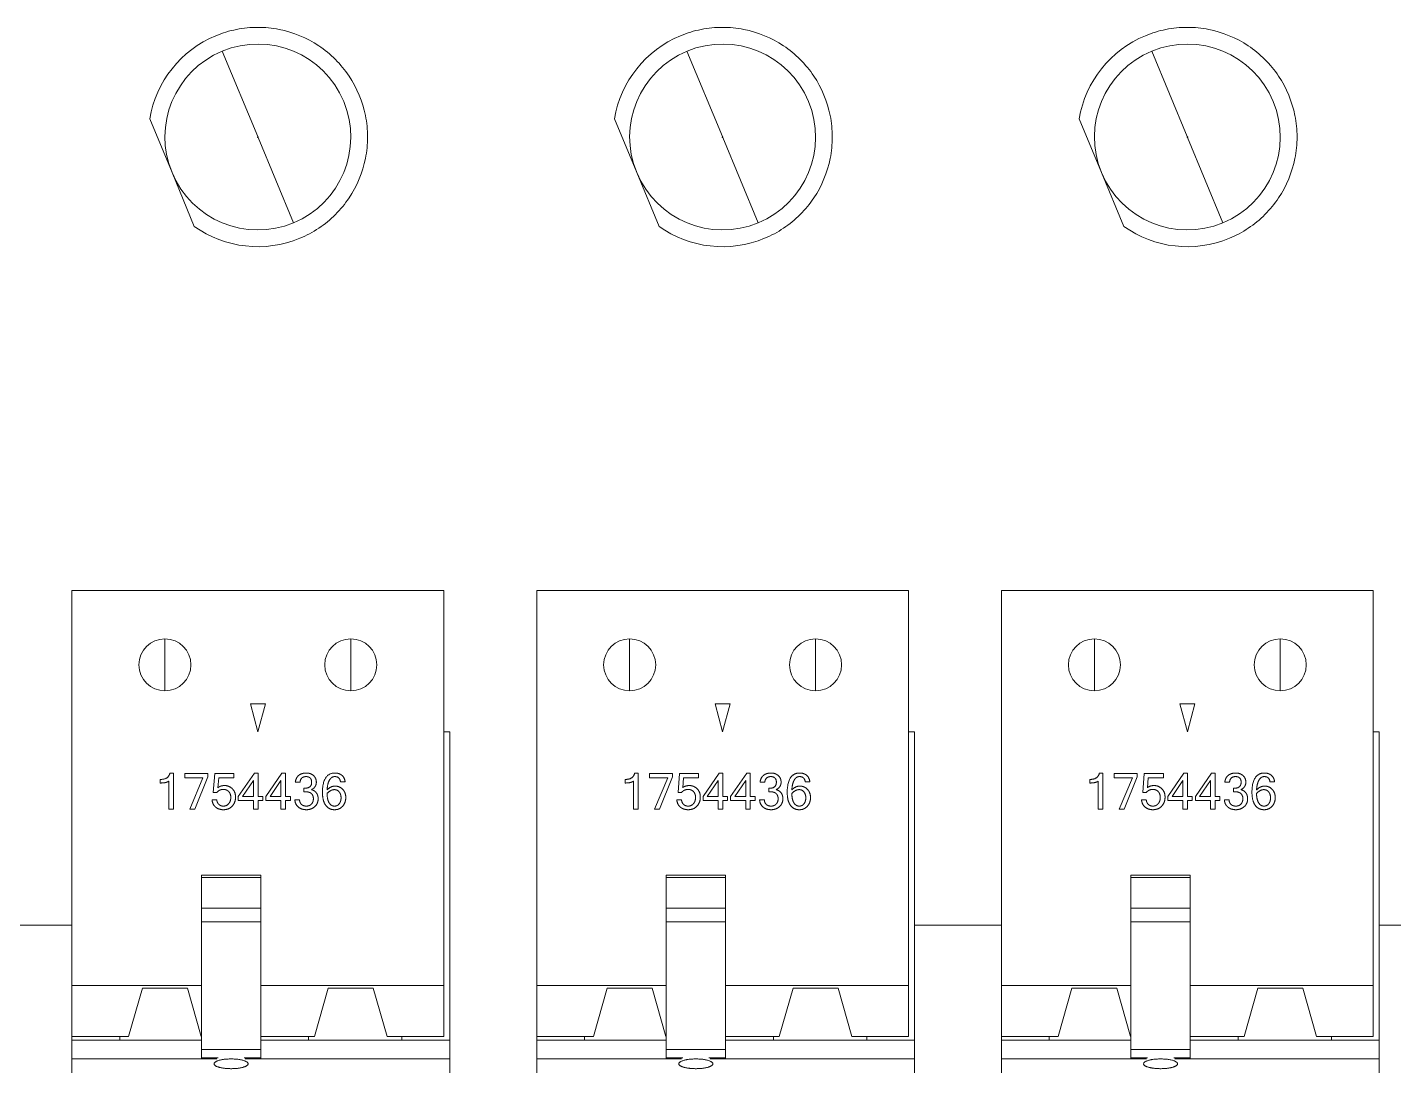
# Model space of a CAD drawing. Header units: millimetres. Extents: x -118 to 1430, y 370 to 1370.
# Drawn here: x 906.69 to 943.44, y 463 to 491.12 of the extents above; entities that cross this region are included whole.
import ezdxf

# ---------------------------------------------------------------- set-up
doc = ezdxf.new("R2010")
doc.units = ezdxf.units.MM
doc.layers.add('TANGENT EDGES', color=7, linetype='Continuous', lineweight=0)
doc.layers.add('VISIBLE', color=7, linetype='Continuous', lineweight=0)

msp = doc.modelspace()

# ---------------------------------------------------------------- linework, layer by layer
at = {"layer": 'TANGENT EDGES'}
for p, q in [((912.886, 488.177), (911.932, 490.477)), ((925.386, 488.177), (924.432, 490.477)), ((937.886, 488.177), (936.932, 490.477)), ((913.848, 485.858), (912.894, 488.158)), ((926.348, 485.858), (925.394, 488.158)), ((938.848, 485.858), (937.894, 488.158)), ((910.39, 474.67), (910.39, 473.27)), ((915.39, 473.27), (915.39, 474.67)), ((922.89, 474.67), (922.89, 473.27)), ((927.89, 473.27), (927.89, 474.67)), ((935.39, 474.67), (935.39, 473.27)), ((940.39, 473.27), (940.39, 474.67)), ((912.97, 468.246), (911.37, 468.246)), ((925.47, 468.246), (923.87, 468.246)), ((937.97, 468.246), (936.37, 468.246)), ((912.97, 467.425), (911.37, 467.425)), ((925.47, 467.425), (923.87, 467.425)), ((937.97, 467.425), (936.37, 467.425)), ((911.818, 463.402), (911.37, 463.402)), ((912.97, 463.402), (912.522, 463.402)), ((924.318, 463.402), (923.87, 463.402)), ((925.47, 463.402), (925.022, 463.402)), ((936.818, 463.402), (936.37, 463.402)), ((937.97, 463.402), (937.522, 463.402))]:
    msp.add_line(p, q, dxfattribs=at)
for centre, radius, start, end in [((912.89, 488.167), 0.01, 112.5227, 292.5227), ((912.89, 488.167), 0.01, 292.5227, 112.5227), ((925.39, 488.167), 0.01, 112.5227, 292.5227), ((925.39, 488.167), 0.01, 292.5227, 112.5227), ((937.89, 488.167), 0.01, 112.5227, 292.5227), ((937.89, 488.167), 0.01, 292.5227, 112.5227), ((910.39, 473.97), 0.7, 90, 270), ((910.39, 473.97), 0.7, 270, 90), ((915.39, 473.97), 0.7, 90, 270), ((915.39, 473.97), 0.7, 270, 90), ((922.89, 473.97), 0.7, 90, 270), ((922.89, 473.97), 0.7, 270, 90), ((927.89, 473.97), 0.7, 90, 270), ((927.89, 473.97), 0.7, 270, 90), ((935.39, 473.97), 0.7, 90, 270), ((935.39, 473.97), 0.7, 270, 90), ((940.39, 473.97), 0.7, 90, 270), ((940.39, 473.97), 0.7, 270, 90)]:
    msp.add_arc(centre, radius, start, end, dxfattribs=at)
at = {"layer": 'VISIBLE'}
for p, q in [((909.981, 488.656), (910.581, 487.21)), ((922.481, 488.656), (923.081, 487.21)), ((934.981, 488.656), (935.581, 487.21)), ((910.581, 487.21), (911.18, 485.763)), ((923.081, 487.21), (923.68, 485.763)), ((935.581, 487.21), (936.18, 485.763)), ((907.89, 475.97), (907.89, 466.97)), ((907.89, 475.97), (917.89, 475.97)), ((917.89, 475.97), (917.89, 466.97)), ((920.39, 475.97), (920.39, 466.97)), ((920.39, 475.97), (930.39, 475.97)), ((930.39, 475.97), (930.39, 466.97)), ((932.89, 475.97), (932.89, 466.97)), ((932.89, 475.97), (942.89, 475.97)), ((942.89, 475.97), (942.89, 466.97)), ((913.091, 472.92), (912.689, 472.92)), ((912.689, 472.92), (912.89, 472.17)), ((913.091, 472.92), (912.89, 472.17)), ((925.591, 472.92), (925.189, 472.92)), ((925.189, 472.92), (925.39, 472.17)), ((925.591, 472.92), (925.39, 472.17)), ((938.091, 472.92), (937.689, 472.92)), ((937.689, 472.92), (937.89, 472.17)), ((938.091, 472.92), (937.89, 472.17)), ((917.89, 472.17), (918.05, 472.17)), ((918.05, 463.87), (918.05, 472.17)), ((930.39, 472.17), (930.55, 472.17)), ((930.55, 463.87), (930.55, 472.17)), ((942.89, 472.17), (943.05, 472.17)), ((943.05, 463.87), (943.05, 472.17)), ((910.266, 470.791), (910.266, 470.887)), ((910.495, 470.09), (910.495, 470.841)), ((910.524, 471.06), (910.618, 471.06)), ((910.618, 471.06), (910.618, 470.09)), ((910.923, 470.931), (910.923, 471.044)), ((910.923, 471.044), (911.541, 471.044)), ((911.413, 470.931), (910.923, 470.931)), ((911.057, 470.09), (911.413, 470.931)), ((911.541, 470.958), (911.194, 470.09)), ((911.541, 471.044), (911.541, 470.958)), ((911.692, 470.54), (911.732, 471.044)), ((911.732, 471.044), (912.244, 471.044)), ((911.837, 470.931), (911.816, 470.666)), ((912.244, 470.931), (911.837, 470.931)), ((912.244, 471.044), (912.244, 470.931)), ((912.363, 470.426), (912.798, 471.056)), ((912.771, 470.863), (912.478, 470.426)), ((912.771, 470.426), (912.771, 470.863)), ((912.798, 471.056), (912.894, 471.056)), ((912.894, 471.056), (912.894, 470.426)), ((913.105, 470.426), (913.539, 471.056)), ((913.512, 470.863), (913.219, 470.426)), ((913.512, 470.426), (913.512, 470.863)), ((913.539, 471.056), (913.635, 471.056)), ((913.635, 471.056), (913.635, 470.426)), ((914.024, 470.812), (913.897, 470.812)), ((915.237, 470.823), (915.111, 470.823)), ((922.766, 470.791), (922.766, 470.887)), ((922.995, 470.09), (922.995, 470.841)), ((923.024, 471.06), (923.118, 471.06)), ((923.118, 471.06), (923.118, 470.09)), ((923.423, 470.931), (923.423, 471.044)), ((923.423, 471.044), (924.041, 471.044)), ((923.913, 470.931), (923.423, 470.931)), ((923.557, 470.09), (923.913, 470.931)), ((924.041, 470.958), (923.694, 470.09)), ((924.041, 471.044), (924.041, 470.958)), ((924.192, 470.54), (924.232, 471.044)), ((924.232, 471.044), (924.744, 471.044)), ((924.337, 470.931), (924.316, 470.666)), ((924.744, 470.931), (924.337, 470.931)), ((924.744, 471.044), (924.744, 470.931)), ((924.863, 470.426), (925.298, 471.056)), ((925.271, 470.863), (924.978, 470.426)), ((925.271, 470.426), (925.271, 470.863)), ((925.298, 471.056), (925.394, 471.056)), ((925.394, 471.056), (925.394, 470.426)), ((925.605, 470.426), (926.039, 471.056)), ((926.012, 470.863), (925.719, 470.426)), ((926.012, 470.426), (926.012, 470.863)), ((926.039, 471.056), (926.135, 471.056)), ((926.135, 471.056), (926.135, 470.426)), ((926.524, 470.812), (926.397, 470.812)), ((927.737, 470.823), (927.611, 470.823)), ((935.266, 470.791), (935.266, 470.887)), ((935.495, 470.09), (935.495, 470.841)), ((935.524, 471.06), (935.618, 471.06)), ((935.618, 471.06), (935.618, 470.09)), ((935.923, 470.931), (935.923, 471.044)), ((935.923, 471.044), (936.541, 471.044)), ((936.413, 470.931), (935.923, 470.931)), ((936.057, 470.09), (936.413, 470.931)), ((936.541, 470.958), (936.194, 470.09)), ((936.541, 471.044), (936.541, 470.958)), ((936.692, 470.54), (936.732, 471.044)), ((936.732, 471.044), (937.244, 471.044)), ((936.837, 470.931), (936.816, 470.666)), ((937.244, 470.931), (936.837, 470.931)), ((937.244, 471.044), (937.244, 470.931)), ((937.363, 470.426), (937.798, 471.056)), ((937.771, 470.863), (937.478, 470.426)), ((937.771, 470.426), (937.771, 470.863)), ((937.798, 471.056), (937.894, 471.056)), ((937.894, 471.056), (937.894, 470.426)), ((938.105, 470.426), (938.539, 471.056)), ((938.512, 470.863), (938.219, 470.426)), ((938.512, 470.426), (938.512, 470.863)), ((938.539, 471.056), (938.635, 471.056)), ((938.635, 471.056), (938.635, 470.426)), ((939.024, 470.812), (938.897, 470.812)), ((940.237, 470.823), (940.111, 470.823)), ((911.788, 470.54), (911.692, 470.54)), ((912.363, 470.318), (912.363, 470.426)), ((912.478, 470.426), (912.771, 470.426)), ((912.894, 470.426), (913.023, 470.426)), ((913.023, 470.426), (913.023, 470.318)), ((913.105, 470.318), (913.105, 470.426)), ((913.219, 470.426), (913.512, 470.426)), ((913.635, 470.426), (913.764, 470.426)), ((913.764, 470.426), (913.764, 470.318)), ((914.129, 470.555), (914.129, 470.651)), ((914.129, 470.651), (914.157, 470.651)), ((914.176, 470.555), (914.129, 470.555)), ((924.288, 470.54), (924.192, 470.54)), ((924.863, 470.318), (924.863, 470.426)), ((924.978, 470.426), (925.271, 470.426)), ((925.394, 470.426), (925.523, 470.426)), ((925.523, 470.426), (925.523, 470.318)), ((925.605, 470.318), (925.605, 470.426)), ((925.719, 470.426), (926.012, 470.426)), ((926.135, 470.426), (926.264, 470.426)), ((926.264, 470.426), (926.264, 470.318)), ((926.629, 470.555), (926.629, 470.651)), ((926.629, 470.651), (926.657, 470.651)), ((926.676, 470.555), (926.629, 470.555)), ((936.788, 470.54), (936.692, 470.54)), ((937.363, 470.318), (937.363, 470.426)), ((937.478, 470.426), (937.771, 470.426)), ((937.894, 470.426), (938.023, 470.426)), ((938.023, 470.426), (938.023, 470.318)), ((938.105, 470.318), (938.105, 470.426)), ((938.219, 470.426), (938.512, 470.426)), ((938.635, 470.426), (938.764, 470.426)), ((938.764, 470.426), (938.764, 470.318)), ((939.129, 470.555), (939.129, 470.651)), ((939.129, 470.651), (939.157, 470.651)), ((939.176, 470.555), (939.129, 470.555)), ((910.618, 470.09), (910.495, 470.09)), ((911.194, 470.09), (911.057, 470.09)), ((911.657, 470.34), (911.784, 470.34)), ((912.771, 470.318), (912.363, 470.318)), ((912.771, 470.09), (912.771, 470.318)), ((912.894, 470.09), (912.771, 470.09)), ((912.894, 470.318), (912.894, 470.09)), ((913.023, 470.318), (912.894, 470.318)), ((913.512, 470.318), (913.105, 470.318)), ((913.512, 470.09), (913.512, 470.318)), ((913.635, 470.09), (913.512, 470.09)), ((913.764, 470.318), (913.635, 470.318)), ((913.635, 470.318), (913.635, 470.09)), ((913.885, 470.342), (914.012, 470.342)), ((923.118, 470.09), (922.995, 470.09)), ((923.694, 470.09), (923.557, 470.09)), ((924.157, 470.34), (924.284, 470.34)), ((925.271, 470.318), (924.863, 470.318)), ((925.271, 470.09), (925.271, 470.318)), ((925.394, 470.09), (925.271, 470.09)), ((925.394, 470.318), (925.394, 470.09)), ((925.523, 470.318), (925.394, 470.318)), ((926.012, 470.318), (925.605, 470.318)), ((926.012, 470.09), (926.012, 470.318)), ((926.135, 470.09), (926.012, 470.09)), ((926.264, 470.318), (926.135, 470.318)), ((926.135, 470.318), (926.135, 470.09)), ((926.385, 470.342), (926.512, 470.342)), ((935.618, 470.09), (935.495, 470.09)), ((936.194, 470.09), (936.057, 470.09)), ((936.657, 470.34), (936.784, 470.34)), ((937.771, 470.318), (937.363, 470.318)), ((937.771, 470.09), (937.771, 470.318)), ((937.894, 470.09), (937.771, 470.09)), ((937.894, 470.318), (937.894, 470.09)), ((938.023, 470.318), (937.894, 470.318)), ((938.512, 470.318), (938.105, 470.318)), ((938.512, 470.09), (938.512, 470.318)), ((938.635, 470.09), (938.512, 470.09)), ((938.764, 470.318), (938.635, 470.318)), ((938.635, 470.318), (938.635, 470.09)), ((938.885, 470.342), (939.012, 470.342)), ((912.97, 468.31), (911.37, 468.31)), ((911.37, 468.31), (911.37, 468.246)), ((911.37, 468.246), (911.37, 467.425)), ((912.97, 468.31), (912.97, 468.246)), ((912.97, 468.246), (912.97, 467.425)), ((925.47, 468.31), (923.87, 468.31)), ((923.87, 468.31), (923.87, 468.246)), ((923.87, 468.246), (923.87, 467.425)), ((925.47, 468.31), (925.47, 468.246)), ((925.47, 468.246), (925.47, 467.425)), ((937.97, 468.31), (936.37, 468.31)), ((936.37, 468.31), (936.37, 468.246)), ((936.37, 468.246), (936.37, 467.425)), ((937.97, 468.31), (937.97, 468.246)), ((937.97, 468.246), (937.97, 467.425)), ((911.37, 467.055), (911.37, 467.425)), ((912.97, 467.055), (912.97, 467.425)), ((923.87, 467.055), (923.87, 467.425)), ((925.47, 467.055), (925.47, 467.425)), ((936.37, 467.055), (936.37, 467.425)), ((937.97, 467.055), (937.97, 467.425)), ((907.89, 466.97), (905.55, 466.97)), ((907.89, 466.97), (907.89, 465.344)), ((912.97, 467.055), (911.37, 467.055)), ((911.37, 463.627), (911.37, 467.055)), ((912.97, 463.627), (912.97, 467.055)), ((917.89, 466.97), (917.89, 465.344)), ((920.39, 466.97), (920.39, 465.344)), ((925.47, 467.055), (923.87, 467.055)), ((923.87, 463.627), (923.87, 467.055)), ((925.47, 463.627), (925.47, 467.055)), ((930.39, 466.97), (930.39, 465.344)), ((930.55, 466.97), (932.89, 466.97)), ((932.89, 466.97), (932.89, 465.344)), ((937.97, 467.055), (936.37, 467.055)), ((936.37, 463.627), (936.37, 467.055)), ((937.97, 463.627), (937.97, 467.055)), ((942.89, 466.97), (942.89, 465.344)), ((945.39, 466.97), (943.05, 466.97)), ((911.37, 465.344), (907.89, 465.344)), ((907.89, 465.344), (907.89, 463.97)), ((909.785, 465.27), (909.415, 463.97)), ((910.995, 465.27), (909.785, 465.27)), ((911.365, 463.97), (910.995, 465.27)), ((917.89, 465.344), (912.97, 465.344)), ((914.785, 465.27), (914.415, 463.97)), ((915.995, 465.27), (914.785, 465.27)), ((915.995, 465.27), (916.365, 463.97)), ((917.89, 465.344), (917.89, 463.97)), ((923.87, 465.344), (920.39, 465.344)), ((920.39, 465.344), (920.39, 463.97)), ((922.285, 465.27), (921.915, 463.97)), ((923.495, 465.27), (922.285, 465.27)), ((923.865, 463.97), (923.495, 465.27)), ((930.39, 465.344), (925.47, 465.344)), ((927.285, 465.27), (926.915, 463.97)), ((928.495, 465.27), (927.285, 465.27)), ((928.495, 465.27), (928.865, 463.97)), ((930.39, 465.344), (930.39, 463.97)), ((936.37, 465.344), (932.89, 465.344)), ((932.89, 465.344), (932.89, 463.97)), ((934.785, 465.27), (934.415, 463.97)), ((935.995, 465.27), (934.785, 465.27)), ((936.365, 463.97), (935.995, 465.27)), ((942.89, 465.344), (937.97, 465.344)), ((939.785, 465.27), (939.415, 463.97)), ((940.995, 465.27), (939.785, 465.27)), ((940.995, 465.27), (941.365, 463.97)), ((942.89, 465.344), (942.89, 463.97)), ((907.89, 463.97), (909.415, 463.97)), ((907.89, 463.97), (907.89, 463.87)), ((907.89, 463.87), (907.89, 463.37)), ((907.89, 463.87), (909.175, 463.87)), ((909.175, 463.97), (909.175, 463.87)), ((911.37, 463.87), (909.175, 463.87)), ((911.365, 463.97), (911.37, 463.97)), ((912.97, 463.97), (914.415, 463.97)), ((912.97, 463.87), (914.255, 463.87)), ((914.255, 463.87), (914.255, 463.97)), ((916.765, 463.87), (914.255, 463.87)), ((916.365, 463.97), (917.89, 463.97)), ((916.765, 463.87), (916.765, 463.97)), ((916.765, 463.87), (918.05, 463.87)), ((918.05, 463.37), (918.05, 463.87)), ((920.39, 463.97), (921.915, 463.97)), ((920.39, 463.97), (920.39, 463.87)), ((920.39, 463.87), (920.39, 463.37)), ((920.39, 463.87), (921.675, 463.87)), ((921.675, 463.97), (921.675, 463.87)), ((923.87, 463.87), (921.675, 463.87)), ((923.865, 463.97), (923.87, 463.97)), ((925.47, 463.97), (926.915, 463.97)), ((925.47, 463.87), (926.755, 463.87)), ((926.755, 463.87), (926.755, 463.97)), ((929.265, 463.87), (926.755, 463.87)), ((928.865, 463.97), (930.39, 463.97)), ((929.265, 463.87), (929.265, 463.97)), ((929.265, 463.87), (930.55, 463.87)), ((930.55, 463.37), (930.55, 463.87)), ((932.89, 463.97), (934.415, 463.97)), ((932.89, 463.97), (932.89, 463.87)), ((932.89, 463.87), (932.89, 463.37)), ((932.89, 463.87), (934.175, 463.87)), ((934.175, 463.97), (934.175, 463.87)), ((936.37, 463.87), (934.175, 463.87)), ((936.365, 463.97), (936.37, 463.97)), ((937.97, 463.97), (939.415, 463.97)), ((937.97, 463.87), (939.255, 463.87)), ((939.255, 463.87), (939.255, 463.97)), ((941.765, 463.87), (939.255, 463.87)), ((941.365, 463.97), (942.89, 463.97)), ((941.765, 463.87), (941.765, 463.97)), ((941.765, 463.87), (943.05, 463.87)), ((943.05, 463.37), (943.05, 463.87)), ((912.97, 463.627), (911.37, 463.627)), ((911.37, 463.627), (911.37, 463.402)), ((912.97, 463.627), (912.97, 463.402)), ((925.47, 463.627), (923.87, 463.627)), ((923.87, 463.627), (923.87, 463.402)), ((925.47, 463.627), (925.47, 463.402)), ((937.97, 463.627), (936.37, 463.627)), ((936.37, 463.627), (936.37, 463.402)), ((937.97, 463.627), (937.97, 463.402)), ((907.89, 463.37), (911.788, 463.37)), ((907.89, 463.37), (907.89, 463)), ((911.37, 463.37), (911.37, 463.402)), ((912.551, 463.37), (918.05, 463.37)), ((912.97, 463.37), (912.97, 463.402)), ((918.05, 463), (918.05, 463.37)), ((920.39, 463.37), (924.288, 463.37)), ((920.39, 463.37), (920.39, 463)), ((923.87, 463.37), (923.87, 463.402)), ((925.051, 463.37), (930.55, 463.37)), ((925.47, 463.37), (925.47, 463.402)), ((930.55, 463), (930.55, 463.37)), ((932.89, 463.37), (936.788, 463.37)), ((932.89, 463.37), (932.89, 463)), ((936.37, 463.37), (936.37, 463.402)), ((937.551, 463.37), (943.05, 463.37)), ((937.97, 463.37), (937.97, 463.402)), ((943.05, 463), (943.05, 463.37))]:
    msp.add_line(p, q, dxfattribs=at)
for centre, radius, start, end in [((912.89, 488.167), 2.95, 101.2727, 112.5227), ((912.89, 488.167), 2.95, 90.0227, 101.2727), ((912.89, 488.167), 2.95, 78.7727, 90.0227), ((912.89, 488.167), 2.95, 56.2727, 78.7727), ((925.39, 488.167), 2.95, 101.2727, 112.5227), ((925.39, 488.167), 2.95, 90.0227, 101.2727), ((925.39, 488.167), 2.95, 78.7727, 90.0227), ((925.39, 488.167), 2.95, 56.2727, 78.7727), ((937.89, 488.167), 2.95, 101.2727, 112.5227), ((937.89, 488.167), 2.95, 90.0227, 101.2727), ((937.89, 488.167), 2.95, 78.7727, 90.0227), ((937.89, 488.167), 2.95, 56.2727, 78.7727), ((912.89, 488.167), 2.95, 112.5227, 170.4589), ((912.89, 488.167), 2.5, 292.5227, 112.5227), ((912.89, 488.167), 2.95, 45.0227, 56.2727), ((925.39, 488.167), 2.95, 112.5227, 170.4589), ((925.39, 488.167), 2.5, 292.5227, 112.5227), ((925.39, 488.167), 2.95, 45.0227, 56.2727), ((937.89, 488.167), 2.95, 112.5227, 170.4589), ((937.89, 488.167), 2.5, 292.5227, 112.5227), ((937.89, 488.167), 2.95, 45.0227, 56.2727), ((912.89, 488.167), 2.5, 112.5227, 292.5227), ((912.89, 488.167), 2.95, 33.7727, 45.0227), ((925.39, 488.167), 2.5, 112.5227, 292.5227), ((925.39, 488.167), 2.95, 33.7727, 45.0227), ((937.89, 488.167), 2.5, 112.5227, 292.5227), ((937.89, 488.167), 2.95, 33.7727, 45.0227), ((912.89, 488.167), 2.95, 11.2727, 33.7727), ((925.39, 488.167), 2.95, 11.2727, 33.7727), ((937.89, 488.167), 2.95, 11.2727, 33.7727), ((912.89, 488.167), 2.95, 0.0227, 11.2727), ((925.39, 488.167), 2.95, 0.0227, 11.2727), ((937.89, 488.167), 2.95, 0.0227, 11.2727), ((912.89, 488.167), 2.95, 348.7727, 0.0227), ((925.39, 488.167), 2.95, 348.7727, 0.0227), ((937.89, 488.167), 2.95, 348.7727, 0.0227), ((912.89, 488.167), 2.95, 326.2727, 348.7727), ((925.39, 488.167), 2.95, 326.2727, 348.7727), ((937.89, 488.167), 2.95, 326.2727, 348.7727), ((912.89, 488.167), 2.95, 315.0227, 326.2727), ((925.39, 488.167), 2.95, 315.0227, 326.2727), ((937.89, 488.167), 2.95, 315.0227, 326.2727), ((912.89, 488.167), 2.95, 303.7727, 315.0227), ((925.39, 488.167), 2.95, 303.7727, 315.0227), ((937.89, 488.167), 2.95, 303.7727, 315.0227), ((912.89, 488.167), 2.95, 234.5865, 292.5227), ((912.89, 488.167), 2.95, 292.5227, 303.7727), ((925.39, 488.167), 2.95, 234.5865, 292.5227), ((925.39, 488.167), 2.95, 292.5227, 303.7727), ((937.89, 488.167), 2.95, 234.5865, 292.5227), ((937.89, 488.167), 2.95, 292.5227, 303.7727)]:
    msp.add_arc(centre, radius, start, end, dxfattribs=at)
for points in [[(910.266, 470.887), (910.49, 470.887), (910.524, 471.06)], [(910.495, 470.841), (910.421, 470.791), (910.266, 470.791)], [(913.897, 470.812), (913.911, 470.933), (913.99, 470.997)], [(913.99, 470.997), (914.069, 471.06), (914.184, 471.06)], [(914.186, 470.964), (914.041, 470.964), (914.024, 470.812)], [(914.157, 470.651), (914.336, 470.651), (914.336, 470.815)], [(914.184, 471.06), (914.311, 471.06), (914.387, 470.991)], [(914.297, 470.926), (914.257, 470.964), (914.186, 470.964)], [(914.336, 470.815), (914.336, 470.887), (914.297, 470.926)], [(914.387, 470.991), (914.463, 470.922), (914.463, 470.812)], [(914.463, 470.812), (914.463, 470.751), (914.43, 470.697)], [(914.628, 470.536), (914.628, 471.06), (914.965, 471.06)], [(914.816, 470.871), (914.762, 470.779), (914.752, 470.605)], [(914.959, 470.964), (914.871, 470.964), (914.816, 470.871)], [(915.111, 470.823), (915.095, 470.964), (914.959, 470.964)], [(914.965, 471.06), (915.072, 471.06), (915.147, 471)], [(915.147, 471), (915.221, 470.941), (915.237, 470.823)], [(922.766, 470.887), (922.99, 470.887), (923.024, 471.06)], [(922.995, 470.841), (922.921, 470.791), (922.766, 470.791)], [(926.397, 470.812), (926.411, 470.933), (926.49, 470.997)], [(926.49, 470.997), (926.569, 471.06), (926.684, 471.06)], [(926.686, 470.964), (926.541, 470.964), (926.524, 470.812)], [(926.657, 470.651), (926.836, 470.651), (926.836, 470.815)], [(926.684, 471.06), (926.811, 471.06), (926.887, 470.991)], [(926.797, 470.926), (926.757, 470.964), (926.686, 470.964)], [(926.836, 470.815), (926.836, 470.887), (926.797, 470.926)], [(926.887, 470.991), (926.963, 470.922), (926.963, 470.812)], [(926.963, 470.812), (926.963, 470.751), (926.93, 470.697)], [(927.128, 470.536), (927.128, 471.06), (927.465, 471.06)], [(927.316, 470.871), (927.262, 470.779), (927.252, 470.605)], [(927.459, 470.964), (927.371, 470.964), (927.316, 470.871)], [(927.611, 470.823), (927.595, 470.964), (927.459, 470.964)], [(927.465, 471.06), (927.572, 471.06), (927.647, 471)], [(927.647, 471), (927.721, 470.941), (927.737, 470.823)], [(935.266, 470.887), (935.49, 470.887), (935.524, 471.06)], [(935.495, 470.841), (935.421, 470.791), (935.266, 470.791)], [(938.897, 470.812), (938.911, 470.933), (938.99, 470.997)], [(938.99, 470.997), (939.069, 471.06), (939.184, 471.06)], [(939.186, 470.964), (939.041, 470.964), (939.024, 470.812)], [(939.157, 470.651), (939.336, 470.651), (939.336, 470.815)], [(939.184, 471.06), (939.311, 471.06), (939.387, 470.991)], [(939.297, 470.926), (939.257, 470.964), (939.186, 470.964)], [(939.336, 470.815), (939.336, 470.887), (939.297, 470.926)], [(939.387, 470.991), (939.463, 470.922), (939.463, 470.812)], [(939.463, 470.812), (939.463, 470.751), (939.43, 470.697)], [(939.628, 470.536), (939.628, 471.06), (939.965, 471.06)], [(939.816, 470.871), (939.762, 470.779), (939.752, 470.605)], [(939.959, 470.964), (939.871, 470.964), (939.816, 470.871)], [(940.111, 470.823), (940.095, 470.964), (939.959, 470.964)], [(939.965, 471.06), (940.072, 471.06), (940.147, 471)], [(940.147, 471), (940.221, 470.941), (940.237, 470.823)], [(911.961, 470.619), (911.859, 470.619), (911.788, 470.54)], [(911.816, 470.666), (911.887, 470.723), (911.993, 470.723)], [(912.106, 470.561), (912.05, 470.619), (911.961, 470.619)], [(911.993, 470.723), (912.112, 470.723), (912.201, 470.639)], [(912.162, 470.403), (912.162, 470.503), (912.106, 470.561)], [(912.107, 470.237), (912.162, 470.304), (912.162, 470.403)], [(912.201, 470.639), (912.29, 470.554), (912.29, 470.414)], [(912.29, 470.414), (912.29, 470.267), (912.201, 470.17)], [(914.33, 470.507), (914.277, 470.555), (914.176, 470.555)], [(914.43, 470.697), (914.397, 470.642), (914.329, 470.614)], [(914.329, 470.614), (914.416, 470.591), (914.464, 470.525)], [(914.383, 470.368), (914.383, 470.458), (914.33, 470.507)], [(914.464, 470.525), (914.511, 470.459), (914.511, 470.371)], [(914.714, 470.193), (914.628, 470.312), (914.628, 470.536)], [(914.948, 470.613), (914.847, 470.613), (914.751, 470.51)], [(914.751, 470.51), (914.754, 470.345), (914.808, 470.258)], [(914.752, 470.605), (914.847, 470.708), (914.969, 470.708)], [(915.078, 470.551), (915.029, 470.613), (914.948, 470.613)], [(914.969, 470.708), (915.089, 470.708), (915.171, 470.621)], [(915.127, 470.392), (915.127, 470.489), (915.078, 470.551)], [(915.171, 470.621), (915.254, 470.534), (915.254, 470.4)], [(915.254, 470.4), (915.254, 470.264), (915.172, 470.169)], [(924.461, 470.619), (924.359, 470.619), (924.288, 470.54)], [(924.316, 470.666), (924.387, 470.723), (924.493, 470.723)], [(924.606, 470.561), (924.55, 470.619), (924.461, 470.619)], [(924.493, 470.723), (924.612, 470.723), (924.701, 470.639)], [(924.662, 470.403), (924.662, 470.503), (924.606, 470.561)], [(924.607, 470.237), (924.662, 470.304), (924.662, 470.403)], [(924.701, 470.639), (924.79, 470.554), (924.79, 470.414)], [(924.79, 470.414), (924.79, 470.267), (924.701, 470.17)], [(926.83, 470.507), (926.777, 470.555), (926.676, 470.555)], [(926.93, 470.697), (926.897, 470.642), (926.829, 470.614)], [(926.829, 470.614), (926.916, 470.591), (926.964, 470.525)], [(926.883, 470.368), (926.883, 470.458), (926.83, 470.507)], [(926.964, 470.525), (927.011, 470.459), (927.011, 470.371)], [(927.214, 470.193), (927.128, 470.312), (927.128, 470.536)], [(927.448, 470.613), (927.347, 470.613), (927.251, 470.51)], [(927.251, 470.51), (927.254, 470.345), (927.308, 470.258)], [(927.252, 470.605), (927.347, 470.708), (927.469, 470.708)], [(927.578, 470.551), (927.529, 470.613), (927.448, 470.613)], [(927.469, 470.708), (927.589, 470.708), (927.671, 470.621)], [(927.627, 470.392), (927.627, 470.489), (927.578, 470.551)], [(927.671, 470.621), (927.754, 470.534), (927.754, 470.4)], [(927.754, 470.4), (927.754, 470.264), (927.672, 470.169)], [(936.961, 470.619), (936.859, 470.619), (936.788, 470.54)], [(936.816, 470.666), (936.887, 470.723), (936.993, 470.723)], [(937.106, 470.561), (937.05, 470.619), (936.961, 470.619)], [(936.993, 470.723), (937.112, 470.723), (937.201, 470.639)], [(937.162, 470.403), (937.162, 470.503), (937.106, 470.561)], [(937.107, 470.237), (937.162, 470.304), (937.162, 470.403)], [(937.201, 470.639), (937.29, 470.554), (937.29, 470.414)], [(937.29, 470.414), (937.29, 470.267), (937.201, 470.17)], [(939.33, 470.507), (939.277, 470.555), (939.176, 470.555)], [(939.43, 470.697), (939.397, 470.642), (939.329, 470.614)], [(939.329, 470.614), (939.416, 470.591), (939.464, 470.525)], [(939.383, 470.368), (939.383, 470.458), (939.33, 470.507)], [(939.464, 470.525), (939.511, 470.459), (939.511, 470.371)], [(939.714, 470.193), (939.628, 470.312), (939.628, 470.536)], [(939.948, 470.613), (939.847, 470.613), (939.751, 470.51)], [(939.751, 470.51), (939.754, 470.345), (939.808, 470.258)], [(939.752, 470.605), (939.847, 470.708), (939.969, 470.708)], [(940.078, 470.551), (940.029, 470.613), (939.948, 470.613)], [(939.969, 470.708), (940.089, 470.708), (940.171, 470.621)], [(940.127, 470.392), (940.127, 470.489), (940.078, 470.551)], [(940.171, 470.621), (940.254, 470.534), (940.254, 470.4)], [(940.254, 470.4), (940.254, 470.264), (940.172, 470.169)], [(911.757, 470.14), (911.671, 470.207), (911.657, 470.34)], [(911.964, 470.073), (911.843, 470.073), (911.757, 470.14)], [(911.784, 470.34), (911.795, 470.254), (911.844, 470.212)], [(911.844, 470.212), (911.894, 470.17), (911.964, 470.17)], [(911.964, 470.17), (912.052, 470.17), (912.107, 470.237)], [(912.201, 470.17), (912.111, 470.073), (911.964, 470.073)], [(913.976, 470.147), (913.891, 470.22), (913.885, 470.342)], [(914.195, 470.073), (914.061, 470.073), (913.976, 470.147)], [(914.012, 470.342), (914.012, 470.271), (914.059, 470.22)], [(914.059, 470.22), (914.107, 470.17), (914.195, 470.17)], [(914.195, 470.17), (914.281, 470.17), (914.332, 470.225)], [(914.42, 470.156), (914.33, 470.073), (914.195, 470.073)], [(914.332, 470.225), (914.383, 470.281), (914.383, 470.368)], [(914.511, 470.371), (914.511, 470.239), (914.42, 470.156)], [(914.955, 470.073), (914.8, 470.073), (914.714, 470.193)], [(914.808, 470.258), (914.861, 470.17), (914.952, 470.17)], [(914.952, 470.17), (915.031, 470.17), (915.079, 470.233)], [(915.172, 470.169), (915.09, 470.073), (914.955, 470.073)], [(915.079, 470.233), (915.127, 470.297), (915.127, 470.392)], [(924.257, 470.14), (924.171, 470.207), (924.157, 470.34)], [(924.464, 470.073), (924.343, 470.073), (924.257, 470.14)], [(924.284, 470.34), (924.295, 470.254), (924.344, 470.212)], [(924.344, 470.212), (924.394, 470.17), (924.464, 470.17)], [(924.464, 470.17), (924.552, 470.17), (924.607, 470.237)], [(924.701, 470.17), (924.611, 470.073), (924.464, 470.073)], [(926.476, 470.147), (926.391, 470.22), (926.385, 470.342)], [(926.695, 470.073), (926.561, 470.073), (926.476, 470.147)], [(926.512, 470.342), (926.512, 470.271), (926.559, 470.22)], [(926.559, 470.22), (926.607, 470.17), (926.695, 470.17)], [(926.695, 470.17), (926.781, 470.17), (926.832, 470.225)], [(926.92, 470.156), (926.83, 470.073), (926.695, 470.073)], [(926.832, 470.225), (926.883, 470.281), (926.883, 470.368)], [(927.011, 470.371), (927.011, 470.239), (926.92, 470.156)], [(927.455, 470.073), (927.3, 470.073), (927.214, 470.193)], [(927.308, 470.258), (927.361, 470.17), (927.452, 470.17)], [(927.452, 470.17), (927.531, 470.17), (927.579, 470.233)], [(927.672, 470.169), (927.59, 470.073), (927.455, 470.073)], [(927.579, 470.233), (927.627, 470.297), (927.627, 470.392)], [(936.757, 470.14), (936.671, 470.207), (936.657, 470.34)], [(936.964, 470.073), (936.843, 470.073), (936.757, 470.14)], [(936.784, 470.34), (936.795, 470.254), (936.844, 470.212)], [(936.844, 470.212), (936.894, 470.17), (936.964, 470.17)], [(936.964, 470.17), (937.052, 470.17), (937.107, 470.237)], [(937.201, 470.17), (937.111, 470.073), (936.964, 470.073)], [(938.976, 470.147), (938.891, 470.22), (938.885, 470.342)], [(939.195, 470.073), (939.061, 470.073), (938.976, 470.147)], [(939.012, 470.342), (939.012, 470.271), (939.059, 470.22)], [(939.059, 470.22), (939.107, 470.17), (939.195, 470.17)], [(939.195, 470.17), (939.281, 470.17), (939.332, 470.225)], [(939.42, 470.156), (939.33, 470.073), (939.195, 470.073)], [(939.332, 470.225), (939.383, 470.281), (939.383, 470.368)], [(939.511, 470.371), (939.511, 470.239), (939.42, 470.156)], [(939.955, 470.073), (939.8, 470.073), (939.714, 470.193)], [(939.808, 470.258), (939.861, 470.17), (939.952, 470.17)], [(939.952, 470.17), (940.031, 470.17), (940.079, 470.233)], [(940.172, 470.169), (940.09, 470.073), (939.955, 470.073)], [(940.079, 470.233), (940.127, 470.297), (940.127, 470.392)]]:
    msp.add_open_spline(points, degree=2, dxfattribs=at)
for points, knots in [([(911.735, 463.198), (911.729, 463.203), (911.724, 463.208), (911.721, 463.213), (911.717, 463.218), (911.715, 463.223), (911.713, 463.228), (911.711, 463.237), (911.711, 463.247), (911.716, 463.256)], [2.0048581, 2.0048581, 2.0048581, 2.0048581, 2.0591781, 2.0591781, 2.0591781, 2.1134097, 2.1134097, 2.1134097, 2.2105486, 2.2105486, 2.2105486, 2.2105486]), ([(911.716, 463.256), (911.716, 463.257), (911.717, 463.258), (911.717, 463.259), (911.72, 463.264), (911.724, 463.269), (911.729, 463.274), (911.734, 463.279), (911.74, 463.284), (911.746, 463.289), (911.753, 463.293), (911.761, 463.298), (911.77, 463.303), (911.779, 463.307), (911.789, 463.312), (911.799, 463.316), (911.81, 463.32), (911.821, 463.324), (911.834, 463.328), (911.846, 463.332), (911.859, 463.335), (911.872, 463.338), (911.886, 463.342), (911.901, 463.345), (911.915, 463.348), (911.923, 463.349), (911.931, 463.351), (911.938, 463.352), (911.946, 463.353), (911.954, 463.354), (911.962, 463.356), (911.978, 463.358), (911.995, 463.36), (912.011, 463.362), (912.02, 463.363), (912.028, 463.364), (912.037, 463.364), (912.046, 463.365), (912.054, 463.366), (912.063, 463.366), (912.08, 463.368), (912.098, 463.368), (912.116, 463.369), (912.134, 463.37), (912.152, 463.37), (912.17, 463.37)], [2.2105486, 2.2105486, 2.2105486, 2.2105486, 2.2216247, 2.2216247, 2.2216247, 2.2759317, 2.2759317, 2.2759317, 2.3299268, 2.3299268, 2.3299268, 2.3840773, 2.3840773, 2.3840773, 2.4384124, 2.4384124, 2.4384124, 2.4925399, 2.4925399, 2.4925399, 2.5464815, 2.5464815, 2.5464815, 2.6005234, 2.6005234, 2.6005234, 2.6274693, 2.6274693, 2.6274693, 2.6544262, 2.6544262, 2.6544262, 2.70843, 2.70843, 2.70843, 2.7353823, 2.7353823, 2.7353823, 2.7623324, 2.7623324, 2.7623324, 2.816373, 2.816373, 2.816373, 2.8702953, 2.8702953, 2.8702953, 2.8702953]), ([(912.17, 463.107), (912.158, 463.107), (912.146, 463.107), (912.134, 463.108), (912.122, 463.108), (912.11, 463.108), (912.098, 463.109), (912.087, 463.109), (912.075, 463.11), (912.063, 463.111), (912.052, 463.112), (912.04, 463.113), (912.029, 463.114), (912.017, 463.115), (912.006, 463.116), (911.995, 463.117), (911.984, 463.119), (911.973, 463.12), (911.963, 463.122), (911.952, 463.123), (911.941, 463.125), (911.931, 463.127), (911.921, 463.128), (911.911, 463.13), (911.901, 463.132), (911.892, 463.134), (911.882, 463.136), (911.873, 463.139), (911.864, 463.141), (911.855, 463.143), (911.847, 463.146), (911.838, 463.148), (911.83, 463.15), (911.822, 463.153), (911.815, 463.156), (911.807, 463.158), (911.8, 463.161), (911.793, 463.164), (911.786, 463.167), (911.78, 463.17), (911.774, 463.173), (911.768, 463.176), (911.762, 463.179), (911.757, 463.182), (911.752, 463.185), (911.747, 463.188), (911.743, 463.191), (911.738, 463.194), (911.735, 463.198)], [1.4329539, 1.4329539, 1.4329539, 1.4329539, 1.4688088, 1.4688088, 1.4688088, 1.5047575, 1.5047575, 1.5047575, 1.5406875, 1.5406875, 1.5406875, 1.5764951, 1.5764951, 1.5764951, 1.6123262, 1.6123262, 1.6123262, 1.6481983, 1.6481983, 1.6481983, 1.6840015, 1.6840015, 1.6840015, 1.7198212, 1.7198212, 1.7198212, 1.7556962, 1.7556962, 1.7556962, 1.7915158, 1.7915158, 1.7915158, 1.827353, 1.827353, 1.827353, 1.8633412, 1.8633412, 1.8633412, 1.899371, 1.899371, 1.899371, 1.9353274, 1.9353274, 1.9353274, 1.9711343, 1.9711343, 1.9711343, 2.0070686, 2.0070686, 2.0070686, 2.0070686]), ([(912.17, 463.37), (912.188, 463.37), (912.206, 463.37), (912.224, 463.369), (912.242, 463.368), (912.26, 463.368), (912.277, 463.366), (912.312, 463.364), (912.346, 463.36), (912.378, 463.356), (912.41, 463.351), (912.44, 463.345), (912.468, 463.338), (912.481, 463.335), (912.494, 463.332), (912.506, 463.328), (912.519, 463.324), (912.53, 463.32), (912.541, 463.316), (912.551, 463.312), (912.561, 463.307), (912.57, 463.303), (912.579, 463.298), (912.587, 463.294), (912.593, 463.289), (912.6, 463.284), (912.606, 463.279), (912.611, 463.274), (912.616, 463.269), (912.62, 463.264), (912.623, 463.259), (912.623, 463.258), (912.624, 463.257), (912.624, 463.256)], [0, 0, 0, 0, 0.054, 0.054, 0.054, 0.1081119, 0.1081119, 0.1081119, 0.2160335, 0.2160335, 0.2160335, 0.3239429, 0.3239429, 0.3239429, 0.3778641, 0.3778641, 0.3778641, 0.4319972, 0.4319972, 0.4319972, 0.4862463, 0.4862463, 0.4862463, 0.5402406, 0.5402406, 0.5402406, 0.5943776, 0.5943776, 0.5943776, 0.6487161, 0.6487161, 0.6487161, 0.6597773, 0.6597773, 0.6597773, 0.6597773]), ([(912.458, 463.137), (912.448, 463.134), (912.438, 463.132), (912.427, 463.13), (912.416, 463.128), (912.405, 463.126), (912.394, 463.124), (912.382, 463.122), (912.371, 463.121), (912.359, 463.119), (912.347, 463.117), (912.335, 463.116), (912.323, 463.115), (912.311, 463.114), (912.298, 463.113), (912.286, 463.112), (912.273, 463.111), (912.26, 463.11), (912.247, 463.109), (912.235, 463.109), (912.222, 463.108), (912.209, 463.108), (912.196, 463.107), (912.183, 463.107), (912.17, 463.107)], [1.1221288, 1.1221288, 1.1221288, 1.1221288, 1.1611473, 1.1611473, 1.1611473, 1.2000646, 1.2000646, 1.2000646, 1.2390162, 1.2390162, 1.2390162, 1.2780027, 1.2780027, 1.2780027, 1.316905, 1.316905, 1.316905, 1.3558904, 1.3558904, 1.3558904, 1.394915, 1.394915, 1.394915, 1.4338398, 1.4338398, 1.4338398, 1.4338398]), ([(912.605, 463.198), (912.602, 463.195), (912.598, 463.192), (912.594, 463.189), (912.59, 463.186), (912.585, 463.183), (912.58, 463.18), (912.575, 463.177), (912.57, 463.175), (912.565, 463.172), (912.559, 463.169), (912.553, 463.167), (912.547, 463.164), (912.541, 463.161), (912.534, 463.159), (912.527, 463.156), (912.52, 463.154), (912.513, 463.152), (912.506, 463.149), (912.491, 463.145), (912.475, 463.14), (912.458, 463.137)], [0.8611269, 0.8611269, 0.8611269, 0.8611269, 0.8938324, 0.8938324, 0.8938324, 0.9265792, 0.9265792, 0.9265792, 0.959467, 0.959467, 0.959467, 0.9924119, 0.9924119, 0.9924119, 1.0253249, 1.0253249, 1.0253249, 1.0581198, 1.0581198, 1.0581198, 1.1235306, 1.1235306, 1.1235306, 1.1235306]), ([(912.624, 463.256), (912.626, 463.252), (912.627, 463.248), (912.628, 463.243), (912.628, 463.238), (912.628, 463.233), (912.627, 463.228), (912.625, 463.223), (912.623, 463.218), (912.619, 463.213), (912.615, 463.208), (912.611, 463.202), (912.605, 463.198)], [0.6597773, 0.6597773, 0.6597773, 0.6597773, 0.7028642, 0.7028642, 0.7028642, 0.7568669, 0.7568669, 0.7568669, 0.8111794, 0.8111794, 0.8111794, 0.8654371, 0.8654371, 0.8654371, 0.8654371]), ([(924.235, 463.198), (924.229, 463.203), (924.224, 463.208), (924.221, 463.213), (924.217, 463.218), (924.215, 463.223), (924.213, 463.228), (924.211, 463.237), (924.211, 463.247), (924.216, 463.256)], [2.0048581, 2.0048581, 2.0048581, 2.0048581, 2.0591781, 2.0591781, 2.0591781, 2.1134097, 2.1134097, 2.1134097, 2.2105486, 2.2105486, 2.2105486, 2.2105486]), ([(924.216, 463.256), (924.216, 463.257), (924.217, 463.258), (924.217, 463.259), (924.22, 463.264), (924.224, 463.269), (924.229, 463.274), (924.234, 463.279), (924.24, 463.284), (924.246, 463.289), (924.253, 463.293), (924.261, 463.298), (924.27, 463.303), (924.279, 463.307), (924.289, 463.312), (924.299, 463.316), (924.31, 463.32), (924.321, 463.324), (924.334, 463.328), (924.346, 463.332), (924.359, 463.335), (924.372, 463.338), (924.386, 463.342), (924.401, 463.345), (924.415, 463.348), (924.423, 463.349), (924.431, 463.351), (924.438, 463.352), (924.446, 463.353), (924.454, 463.354), (924.462, 463.356), (924.478, 463.358), (924.495, 463.36), (924.511, 463.362), (924.52, 463.363), (924.528, 463.364), (924.537, 463.364), (924.546, 463.365), (924.554, 463.366), (924.563, 463.366), (924.58, 463.368), (924.598, 463.368), (924.616, 463.369), (924.634, 463.37), (924.652, 463.37), (924.67, 463.37)], [2.2105486, 2.2105486, 2.2105486, 2.2105486, 2.2216247, 2.2216247, 2.2216247, 2.2759317, 2.2759317, 2.2759317, 2.3299268, 2.3299268, 2.3299268, 2.3840773, 2.3840773, 2.3840773, 2.4384124, 2.4384124, 2.4384124, 2.4925399, 2.4925399, 2.4925399, 2.5464815, 2.5464815, 2.5464815, 2.6005234, 2.6005234, 2.6005234, 2.6274693, 2.6274693, 2.6274693, 2.6544262, 2.6544262, 2.6544262, 2.70843, 2.70843, 2.70843, 2.7353823, 2.7353823, 2.7353823, 2.7623324, 2.7623324, 2.7623324, 2.816373, 2.816373, 2.816373, 2.8702953, 2.8702953, 2.8702953, 2.8702953]), ([(924.67, 463.107), (924.658, 463.107), (924.646, 463.107), (924.634, 463.108), (924.622, 463.108), (924.61, 463.108), (924.598, 463.109), (924.587, 463.109), (924.575, 463.11), (924.563, 463.111), (924.552, 463.112), (924.54, 463.113), (924.529, 463.114), (924.517, 463.115), (924.506, 463.116), (924.495, 463.117), (924.484, 463.119), (924.473, 463.12), (924.463, 463.122), (924.452, 463.123), (924.441, 463.125), (924.431, 463.127), (924.421, 463.128), (924.411, 463.13), (924.401, 463.132), (924.392, 463.134), (924.382, 463.136), (924.373, 463.139), (924.364, 463.141), (924.355, 463.143), (924.347, 463.146), (924.338, 463.148), (924.33, 463.15), (924.322, 463.153), (924.315, 463.156), (924.307, 463.158), (924.3, 463.161), (924.293, 463.164), (924.286, 463.167), (924.28, 463.17), (924.274, 463.173), (924.268, 463.176), (924.262, 463.179), (924.257, 463.182), (924.252, 463.185), (924.247, 463.188), (924.243, 463.191), (924.238, 463.194), (924.235, 463.198)], [1.4329539, 1.4329539, 1.4329539, 1.4329539, 1.4688088, 1.4688088, 1.4688088, 1.5047575, 1.5047575, 1.5047575, 1.5406875, 1.5406875, 1.5406875, 1.5764951, 1.5764951, 1.5764951, 1.6123262, 1.6123262, 1.6123262, 1.6481983, 1.6481983, 1.6481983, 1.6840015, 1.6840015, 1.6840015, 1.7198212, 1.7198212, 1.7198212, 1.7556962, 1.7556962, 1.7556962, 1.7915158, 1.7915158, 1.7915158, 1.827353, 1.827353, 1.827353, 1.8633412, 1.8633412, 1.8633412, 1.899371, 1.899371, 1.899371, 1.9353274, 1.9353274, 1.9353274, 1.9711343, 1.9711343, 1.9711343, 2.0070686, 2.0070686, 2.0070686, 2.0070686]), ([(924.67, 463.37), (924.688, 463.37), (924.706, 463.37), (924.724, 463.369), (924.742, 463.368), (924.76, 463.368), (924.777, 463.366), (924.812, 463.364), (924.846, 463.36), (924.878, 463.356), (924.91, 463.351), (924.94, 463.345), (924.968, 463.338), (924.981, 463.335), (924.994, 463.332), (925.006, 463.328), (925.019, 463.324), (925.03, 463.32), (925.041, 463.316), (925.051, 463.312), (925.061, 463.307), (925.07, 463.303), (925.079, 463.298), (925.087, 463.294), (925.093, 463.289), (925.1, 463.284), (925.106, 463.279), (925.111, 463.274), (925.116, 463.269), (925.12, 463.264), (925.123, 463.259), (925.123, 463.258), (925.124, 463.257), (925.124, 463.256)], [0, 0, 0, 0, 0.054, 0.054, 0.054, 0.1081119, 0.1081119, 0.1081119, 0.2160335, 0.2160335, 0.2160335, 0.3239429, 0.3239429, 0.3239429, 0.3778641, 0.3778641, 0.3778641, 0.4319972, 0.4319972, 0.4319972, 0.4862463, 0.4862463, 0.4862463, 0.5402406, 0.5402406, 0.5402406, 0.5943776, 0.5943776, 0.5943776, 0.6487161, 0.6487161, 0.6487161, 0.6597773, 0.6597773, 0.6597773, 0.6597773]), ([(924.958, 463.137), (924.948, 463.134), (924.938, 463.132), (924.927, 463.13), (924.916, 463.128), (924.905, 463.126), (924.894, 463.124), (924.882, 463.122), (924.871, 463.121), (924.859, 463.119), (924.847, 463.117), (924.835, 463.116), (924.823, 463.115), (924.811, 463.114), (924.798, 463.113), (924.786, 463.112), (924.773, 463.111), (924.76, 463.11), (924.747, 463.109), (924.735, 463.109), (924.722, 463.108), (924.709, 463.108), (924.696, 463.107), (924.683, 463.107), (924.67, 463.107)], [1.1221288, 1.1221288, 1.1221288, 1.1221288, 1.1611473, 1.1611473, 1.1611473, 1.2000646, 1.2000646, 1.2000646, 1.2390162, 1.2390162, 1.2390162, 1.2780027, 1.2780027, 1.2780027, 1.316905, 1.316905, 1.316905, 1.3558904, 1.3558904, 1.3558904, 1.394915, 1.394915, 1.394915, 1.4338398, 1.4338398, 1.4338398, 1.4338398]), ([(925.105, 463.198), (925.102, 463.195), (925.098, 463.192), (925.094, 463.189), (925.09, 463.186), (925.085, 463.183), (925.08, 463.18), (925.075, 463.177), (925.07, 463.175), (925.065, 463.172), (925.059, 463.169), (925.053, 463.167), (925.047, 463.164), (925.041, 463.161), (925.034, 463.159), (925.027, 463.156), (925.02, 463.154), (925.013, 463.152), (925.006, 463.149), (924.991, 463.145), (924.975, 463.14), (924.958, 463.137)], [0.8611269, 0.8611269, 0.8611269, 0.8611269, 0.8938324, 0.8938324, 0.8938324, 0.9265792, 0.9265792, 0.9265792, 0.959467, 0.959467, 0.959467, 0.9924119, 0.9924119, 0.9924119, 1.0253249, 1.0253249, 1.0253249, 1.0581198, 1.0581198, 1.0581198, 1.1235306, 1.1235306, 1.1235306, 1.1235306]), ([(925.124, 463.256), (925.126, 463.252), (925.127, 463.248), (925.128, 463.243), (925.128, 463.238), (925.128, 463.233), (925.127, 463.228), (925.125, 463.223), (925.123, 463.218), (925.119, 463.213), (925.115, 463.208), (925.111, 463.202), (925.105, 463.198)], [0.6597773, 0.6597773, 0.6597773, 0.6597773, 0.7028642, 0.7028642, 0.7028642, 0.7568669, 0.7568669, 0.7568669, 0.8111794, 0.8111794, 0.8111794, 0.8654371, 0.8654371, 0.8654371, 0.8654371]), ([(936.735, 463.198), (936.729, 463.203), (936.724, 463.208), (936.721, 463.213), (936.717, 463.218), (936.715, 463.223), (936.713, 463.228), (936.711, 463.237), (936.711, 463.247), (936.716, 463.256)], [2.0048581, 2.0048581, 2.0048581, 2.0048581, 2.0591781, 2.0591781, 2.0591781, 2.1134097, 2.1134097, 2.1134097, 2.2105486, 2.2105486, 2.2105486, 2.2105486]), ([(936.716, 463.256), (936.716, 463.257), (936.717, 463.258), (936.717, 463.259), (936.72, 463.264), (936.724, 463.269), (936.729, 463.274), (936.734, 463.279), (936.74, 463.284), (936.746, 463.289), (936.753, 463.293), (936.761, 463.298), (936.77, 463.303), (936.779, 463.307), (936.789, 463.312), (936.799, 463.316), (936.81, 463.32), (936.821, 463.324), (936.834, 463.328), (936.846, 463.332), (936.859, 463.335), (936.872, 463.338), (936.886, 463.342), (936.901, 463.345), (936.915, 463.348), (936.923, 463.349), (936.931, 463.351), (936.938, 463.352), (936.946, 463.353), (936.954, 463.354), (936.962, 463.356), (936.978, 463.358), (936.995, 463.36), (937.011, 463.362), (937.02, 463.363), (937.028, 463.364), (937.037, 463.364), (937.046, 463.365), (937.054, 463.366), (937.063, 463.366), (937.08, 463.368), (937.098, 463.368), (937.116, 463.369), (937.134, 463.37), (937.152, 463.37), (937.17, 463.37)], [2.2105486, 2.2105486, 2.2105486, 2.2105486, 2.2216247, 2.2216247, 2.2216247, 2.2759317, 2.2759317, 2.2759317, 2.3299268, 2.3299268, 2.3299268, 2.3840773, 2.3840773, 2.3840773, 2.4384124, 2.4384124, 2.4384124, 2.4925399, 2.4925399, 2.4925399, 2.5464815, 2.5464815, 2.5464815, 2.6005234, 2.6005234, 2.6005234, 2.6274693, 2.6274693, 2.6274693, 2.6544262, 2.6544262, 2.6544262, 2.70843, 2.70843, 2.70843, 2.7353823, 2.7353823, 2.7353823, 2.7623324, 2.7623324, 2.7623324, 2.816373, 2.816373, 2.816373, 2.8702953, 2.8702953, 2.8702953, 2.8702953]), ([(937.17, 463.107), (937.158, 463.107), (937.146, 463.107), (937.134, 463.108), (937.122, 463.108), (937.11, 463.108), (937.098, 463.109), (937.087, 463.109), (937.075, 463.11), (937.063, 463.111), (937.052, 463.112), (937.04, 463.113), (937.029, 463.114), (937.017, 463.115), (937.006, 463.116), (936.995, 463.117), (936.984, 463.119), (936.973, 463.12), (936.963, 463.122), (936.952, 463.123), (936.941, 463.125), (936.931, 463.127), (936.921, 463.128), (936.911, 463.13), (936.901, 463.132), (936.892, 463.134), (936.882, 463.136), (936.873, 463.139), (936.864, 463.141), (936.855, 463.143), (936.847, 463.146), (936.838, 463.148), (936.83, 463.15), (936.822, 463.153), (936.815, 463.156), (936.807, 463.158), (936.8, 463.161), (936.793, 463.164), (936.786, 463.167), (936.78, 463.17), (936.774, 463.173), (936.768, 463.176), (936.762, 463.179), (936.757, 463.182), (936.752, 463.185), (936.747, 463.188), (936.743, 463.191), (936.738, 463.194), (936.735, 463.198)], [1.4329539, 1.4329539, 1.4329539, 1.4329539, 1.4688088, 1.4688088, 1.4688088, 1.5047575, 1.5047575, 1.5047575, 1.5406875, 1.5406875, 1.5406875, 1.5764951, 1.5764951, 1.5764951, 1.6123262, 1.6123262, 1.6123262, 1.6481983, 1.6481983, 1.6481983, 1.6840015, 1.6840015, 1.6840015, 1.7198212, 1.7198212, 1.7198212, 1.7556962, 1.7556962, 1.7556962, 1.7915158, 1.7915158, 1.7915158, 1.827353, 1.827353, 1.827353, 1.8633412, 1.8633412, 1.8633412, 1.899371, 1.899371, 1.899371, 1.9353274, 1.9353274, 1.9353274, 1.9711343, 1.9711343, 1.9711343, 2.0070686, 2.0070686, 2.0070686, 2.0070686]), ([(937.17, 463.37), (937.188, 463.37), (937.206, 463.37), (937.224, 463.369), (937.242, 463.368), (937.26, 463.368), (937.277, 463.366), (937.312, 463.364), (937.346, 463.36), (937.378, 463.356), (937.41, 463.351), (937.44, 463.345), (937.468, 463.338), (937.481, 463.335), (937.494, 463.332), (937.506, 463.328), (937.519, 463.324), (937.53, 463.32), (937.541, 463.316), (937.551, 463.312), (937.561, 463.307), (937.57, 463.303), (937.579, 463.298), (937.587, 463.294), (937.593, 463.289), (937.6, 463.284), (937.606, 463.279), (937.611, 463.274), (937.616, 463.269), (937.62, 463.264), (937.623, 463.259), (937.623, 463.258), (937.624, 463.257), (937.624, 463.256)], [0, 0, 0, 0, 0.054, 0.054, 0.054, 0.1081119, 0.1081119, 0.1081119, 0.2160335, 0.2160335, 0.2160335, 0.3239429, 0.3239429, 0.3239429, 0.3778641, 0.3778641, 0.3778641, 0.4319972, 0.4319972, 0.4319972, 0.4862463, 0.4862463, 0.4862463, 0.5402406, 0.5402406, 0.5402406, 0.5943776, 0.5943776, 0.5943776, 0.6487161, 0.6487161, 0.6487161, 0.6597773, 0.6597773, 0.6597773, 0.6597773]), ([(937.458, 463.137), (937.448, 463.134), (937.438, 463.132), (937.427, 463.13), (937.416, 463.128), (937.405, 463.126), (937.394, 463.124), (937.382, 463.122), (937.371, 463.121), (937.359, 463.119), (937.347, 463.117), (937.335, 463.116), (937.323, 463.115), (937.311, 463.114), (937.298, 463.113), (937.286, 463.112), (937.273, 463.111), (937.26, 463.11), (937.247, 463.109), (937.235, 463.109), (937.222, 463.108), (937.209, 463.108), (937.196, 463.107), (937.183, 463.107), (937.17, 463.107)], [1.1221288, 1.1221288, 1.1221288, 1.1221288, 1.1611473, 1.1611473, 1.1611473, 1.2000646, 1.2000646, 1.2000646, 1.2390162, 1.2390162, 1.2390162, 1.2780027, 1.2780027, 1.2780027, 1.316905, 1.316905, 1.316905, 1.3558904, 1.3558904, 1.3558904, 1.394915, 1.394915, 1.394915, 1.4338398, 1.4338398, 1.4338398, 1.4338398]), ([(937.605, 463.198), (937.602, 463.195), (937.598, 463.192), (937.594, 463.189), (937.59, 463.186), (937.585, 463.183), (937.58, 463.18), (937.575, 463.177), (937.57, 463.175), (937.565, 463.172), (937.559, 463.169), (937.553, 463.167), (937.547, 463.164), (937.541, 463.161), (937.534, 463.159), (937.527, 463.156), (937.52, 463.154), (937.513, 463.152), (937.506, 463.149), (937.491, 463.145), (937.475, 463.14), (937.458, 463.137)], [0.8611269, 0.8611269, 0.8611269, 0.8611269, 0.8938324, 0.8938324, 0.8938324, 0.9265792, 0.9265792, 0.9265792, 0.959467, 0.959467, 0.959467, 0.9924119, 0.9924119, 0.9924119, 1.0253249, 1.0253249, 1.0253249, 1.0581198, 1.0581198, 1.0581198, 1.1235306, 1.1235306, 1.1235306, 1.1235306]), ([(937.624, 463.256), (937.626, 463.252), (937.627, 463.248), (937.628, 463.243), (937.628, 463.238), (937.628, 463.233), (937.627, 463.228), (937.625, 463.223), (937.623, 463.218), (937.619, 463.213), (937.615, 463.208), (937.611, 463.202), (937.605, 463.198)], [0.6597773, 0.6597773, 0.6597773, 0.6597773, 0.7028642, 0.7028642, 0.7028642, 0.7568669, 0.7568669, 0.7568669, 0.8111794, 0.8111794, 0.8111794, 0.8654371, 0.8654371, 0.8654371, 0.8654371])]:
    msp.add_open_spline(points, degree=3, knots=knots, dxfattribs=at)

doc.saveas('drawing.dxf')
